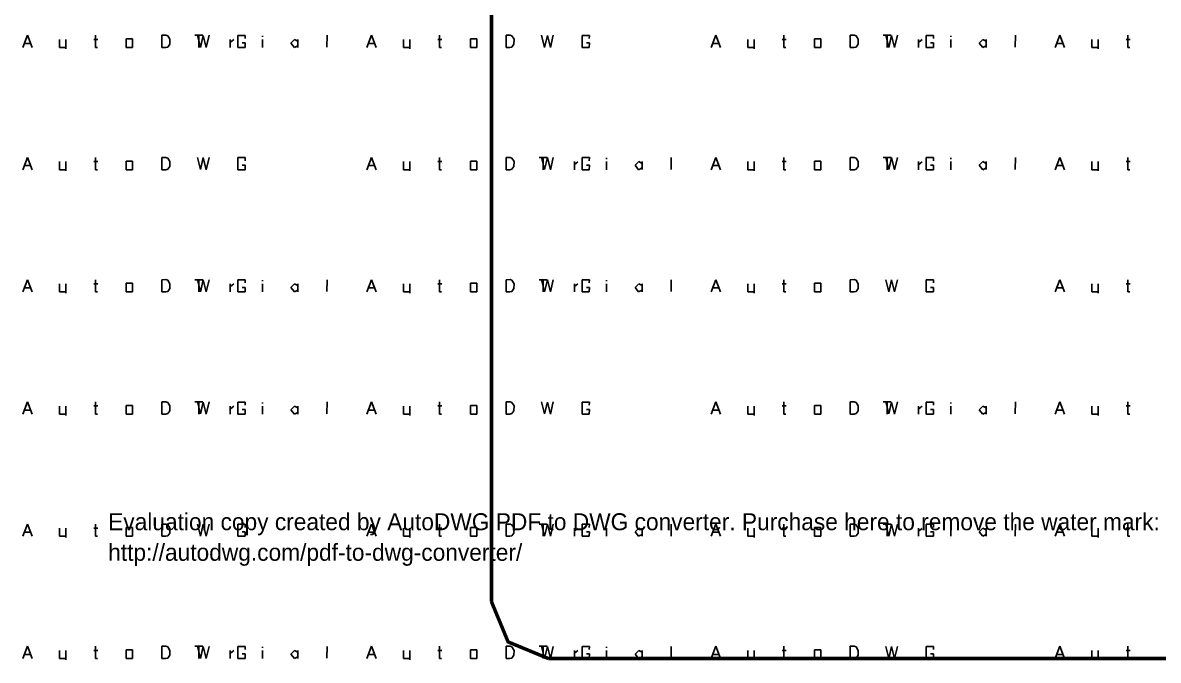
# Model space of a CAD drawing. Extents: x 0.5 to 61.2, y 0.5 to 86.7.
# Drawn here: x 0.63 to 40.58, y 0.54 to 22.99 of the extents above; entities that cross this region are included whole.
import ezdxf

# ---------------------------------------------------------------- set-up
doc = ezdxf.new("R2010")
doc.units = 0
doc.header["$MEASUREMENT"] = 0
doc.linetypes.add('atContinuous2', pattern=[0])
for name, color, linetype in [('at_Entity', 7, 'Continuous'), ('at_Rect', 7, 'Continuous'), ('at_Solid', 7, 'Continuous'), ('at_Text', 7, 'Continuous')]:
    doc.layers.add(name, color=color, linetype=linetype)

msp = doc.modelspace()

# ---------------------------------------------------------------- linework, layer by layer
at = {"color": 28}
for p, q in [((24.841, 22.119), (25.005, 22.549)), ((25.005, 22.549), (25.169, 22.119)), ((26.132, 22.403), (26.132, 22.119)), ((26.357, 22.403), (26.357, 22.075)), ((27.338, 22.405), (27.484, 22.405)), ((27.401, 22.549), (27.401, 22.119)), ((28.486, 22.424), (28.708, 22.424)), ((28.486, 22.119), (28.486, 22.424)), ((28.708, 22.424), (28.708, 22.119)), ((29.738, 22.549), (29.737, 22.119)), ((29.879, 22.55), (29.738, 22.549)), ((29.943, 22.527), (29.879, 22.55)), ((30.018, 22.407), (29.943, 22.527)), ((30.016, 22.235), (30.018, 22.407)), ((30.989, 22.547), (31.091, 22.124)), ((31.091, 22.124), (31.193, 22.544)), ((31.193, 22.544), (31.295, 22.119)), ((31.295, 22.119), (31.397, 22.547)), ((32.67, 22.542), (32.41, 22.542)), ((32.41, 22.542), (32.41, 22.119)), ((32.667, 22.433), (32.67, 22.542)), ((24.901, 22.262), (25.106, 22.262)), ((26.132, 22.119), (26.357, 22.119)), ((27.401, 22.119), (27.469, 22.119)), ((28.708, 22.119), (28.486, 22.119)), ((29.737, 22.119), (29.876, 22.119)), ((29.876, 22.119), (29.941, 22.136)), ((29.941, 22.136), (30.016, 22.235)), ((32.41, 22.119), (32.667, 22.119)), ((32.67, 22.28), (32.566, 22.28)), ((32.667, 22.119), (32.67, 22.28)), ((12.733, 17.816), (12.897, 18.246)), ((12.897, 18.246), (13.061, 17.816)), ((14.024, 18.1), (14.024, 17.816)), ((14.249, 18.1), (14.249, 17.773)), ((15.231, 18.102), (15.376, 18.102)), ((15.293, 18.246), (15.293, 17.816)), ((16.379, 18.121), (16.6, 18.121)), ((16.379, 17.816), (16.379, 18.121)), ((16.6, 18.121), (16.6, 17.816)), ((17.63, 18.246), (17.629, 17.816)), ((17.771, 18.248), (17.63, 18.246)), ((17.835, 18.224), (17.771, 18.248)), ((17.911, 18.104), (17.835, 18.224)), ((17.908, 17.933), (17.911, 18.104)), ((18.882, 18.244), (18.984, 17.821)), ((18.984, 17.821), (19.086, 18.241)), ((19.086, 18.241), (19.188, 17.816)), ((19.188, 17.816), (19.29, 18.244)), ((20.562, 18.24), (20.302, 18.24)), ((20.302, 18.24), (20.302, 17.816)), ((20.559, 18.131), (20.562, 18.24)), ((12.794, 17.959), (12.999, 17.959)), ((14.024, 17.816), (14.249, 17.816)), ((15.293, 17.816), (15.361, 17.816)), ((16.6, 17.816), (16.379, 17.816)), ((17.629, 17.816), (17.768, 17.816)), ((17.768, 17.816), (17.834, 17.833)), ((17.834, 17.833), (17.908, 17.933)), ((20.302, 17.816), (20.559, 17.816)), ((20.562, 17.977), (20.459, 17.977)), ((20.559, 17.816), (20.562, 17.977)), ((0.626, 13.513), (0.79, 13.943)), ((0.686, 13.656), (0.891, 13.656)), ((0.79, 13.943), (0.954, 13.513)), ((1.916, 13.797), (1.916, 13.513)), ((2.142, 13.797), (2.142, 13.47)), ((3.123, 13.799), (3.268, 13.799)), ((3.186, 13.943), (3.186, 13.513)), ((4.271, 13.818), (4.493, 13.818)), ((4.271, 13.513), (4.271, 13.818)), ((4.493, 13.818), (4.493, 13.513)), ((5.523, 13.943), (5.521, 13.513)), ((5.664, 13.945), (5.523, 13.943)), ((5.728, 13.921), (5.664, 13.945)), ((5.726, 13.53), (5.8, 13.63)), ((5.803, 13.801), (5.728, 13.921)), ((5.8, 13.63), (5.803, 13.801)), ((6.774, 13.941), (6.876, 13.519)), ((6.876, 13.519), (6.978, 13.939)), ((6.978, 13.939), (7.08, 13.514)), ((7.08, 13.514), (7.182, 13.941)), ((8.454, 13.937), (8.195, 13.937)), ((8.195, 13.937), (8.195, 13.513)), ((8.454, 13.674), (8.351, 13.674)), ((8.452, 13.828), (8.454, 13.937)), ((8.452, 13.513), (8.454, 13.674)), ((36.949, 13.513), (37.113, 13.943)), ((37.009, 13.656), (37.214, 13.656)), ((37.113, 13.943), (37.277, 13.513)), ((38.239, 13.797), (38.239, 13.513)), ((38.465, 13.797), (38.465, 13.47)), ((39.446, 13.799), (39.591, 13.799)), ((39.508, 13.943), (39.508, 13.513)), ((1.916, 13.513), (2.142, 13.513)), ((3.186, 13.513), (3.253, 13.513)), ((4.493, 13.513), (4.271, 13.513)), ((5.521, 13.513), (5.66, 13.513)), ((5.66, 13.513), (5.726, 13.53)), ((8.195, 13.513), (8.452, 13.513)), ((38.239, 13.513), (38.465, 13.513)), ((39.508, 13.513), (39.576, 13.513)), ((24.841, 9.21), (25.005, 9.641)), ((25.005, 9.641), (25.169, 9.21)), ((27.401, 9.641), (27.401, 9.21)), ((29.738, 9.641), (29.737, 9.21)), ((29.879, 9.642), (29.738, 9.641)), ((29.943, 9.619), (29.879, 9.642)), ((30.018, 9.499), (29.943, 9.619)), ((30.989, 9.638), (31.091, 9.216)), ((31.091, 9.216), (31.193, 9.636)), ((31.193, 9.636), (31.295, 9.211)), ((31.295, 9.211), (31.397, 9.638)), ((32.67, 9.634), (32.41, 9.634)), ((32.41, 9.634), (32.41, 9.21)), ((32.667, 9.525), (32.67, 9.634)), ((24.901, 9.354), (25.106, 9.354)), ((26.132, 9.495), (26.132, 9.21)), ((26.132, 9.21), (26.357, 9.21)), ((26.357, 9.495), (26.357, 9.167)), ((27.338, 9.497), (27.484, 9.497)), ((27.401, 9.21), (27.469, 9.21)), ((28.486, 9.516), (28.708, 9.516)), ((28.486, 9.21), (28.486, 9.516)), ((28.708, 9.21), (28.486, 9.21)), ((28.708, 9.516), (28.708, 9.21)), ((29.737, 9.21), (29.876, 9.21)), ((29.876, 9.21), (29.941, 9.228)), ((29.941, 9.228), (30.016, 9.327)), ((30.016, 9.327), (30.018, 9.499)), ((32.41, 9.21), (32.667, 9.21)), ((32.67, 9.372), (32.566, 9.372)), ((32.667, 9.21), (32.67, 9.372)), ((12.733, 4.908), (12.897, 5.338)), ((12.897, 5.338), (13.061, 4.908)), ((15.231, 5.194), (15.376, 5.194)), ((15.293, 5.338), (15.293, 4.908)), ((16.379, 5.213), (16.6, 5.213)), ((16.379, 4.908), (16.379, 5.213)), ((16.6, 5.213), (16.6, 4.908)), ((17.63, 5.338), (17.629, 4.908)), ((17.771, 5.339), (17.63, 5.338)), ((17.835, 5.316), (17.771, 5.339)), ((17.911, 5.196), (17.835, 5.316)), ((17.908, 5.024), (17.911, 5.196)), ((18.882, 5.336), (18.984, 4.913)), ((18.984, 4.913), (19.086, 5.333)), ((19.086, 5.333), (19.188, 4.908)), ((19.188, 4.908), (19.29, 5.336)), ((20.562, 5.331), (20.302, 5.331)), ((20.302, 5.331), (20.302, 4.908)), ((20.559, 5.222), (20.562, 5.331)), ((12.794, 5.051), (12.999, 5.051)), ((14.024, 5.192), (14.024, 4.908)), ((14.024, 4.908), (14.249, 4.908)), ((14.249, 5.192), (14.249, 4.865)), ((15.293, 4.908), (15.361, 4.908)), ((16.6, 4.908), (16.379, 4.908)), ((17.629, 4.908), (17.768, 4.908)), ((17.768, 4.908), (17.834, 4.925)), ((17.834, 4.925), (17.908, 5.024)), ((20.302, 4.908), (20.559, 4.908)), ((20.562, 5.069), (20.459, 5.069)), ((20.559, 4.908), (20.562, 5.069)), ((0.626, 0.605), (0.79, 1.035)), ((0.79, 1.035), (0.954, 0.605)), ((1.916, 0.889), (1.916, 0.605)), ((2.142, 0.889), (2.142, 0.562)), ((3.123, 0.891), (3.268, 0.891)), ((3.186, 1.035), (3.186, 0.605)), ((4.271, 0.91), (4.493, 0.91)), ((4.271, 0.605), (4.271, 0.91)), ((4.493, 0.91), (4.493, 0.605)), ((5.523, 1.035), (5.521, 0.605)), ((5.664, 1.037), (5.523, 1.035)), ((5.728, 1.013), (5.664, 1.037)), ((5.803, 0.893), (5.728, 1.013)), ((5.8, 0.722), (5.803, 0.893)), ((6.774, 1.033), (6.876, 0.61)), ((6.876, 0.61), (6.978, 1.03)), ((6.978, 1.03), (7.08, 0.605)), ((7.08, 0.605), (7.182, 1.033)), ((8.454, 1.029), (8.195, 1.029)), ((8.195, 1.029), (8.195, 0.605)), ((8.452, 0.92), (8.454, 1.029)), ((36.949, 0.605), (37.113, 1.035)), ((37.113, 1.035), (37.277, 0.605)), ((38.239, 0.889), (38.239, 0.605)), ((38.465, 0.889), (38.465, 0.562)), ((39.446, 0.891), (39.591, 0.891)), ((39.508, 1.035), (39.508, 0.605)), ((0.686, 0.748), (0.891, 0.748)), ((1.916, 0.605), (2.142, 0.605)), ((3.186, 0.605), (3.253, 0.605)), ((4.493, 0.605), (4.271, 0.605)), ((5.521, 0.605), (5.66, 0.605)), ((5.66, 0.605), (5.726, 0.622)), ((5.726, 0.622), (5.8, 0.722)), ((8.195, 0.605), (8.452, 0.605)), ((8.454, 0.766), (8.351, 0.766)), ((8.452, 0.605), (8.454, 0.766)), ((37.009, 0.748), (37.214, 0.748)), ((38.239, 0.605), (38.465, 0.605)), ((39.508, 0.605), (39.576, 0.605))]:
    msp.add_line(p, q, dxfattribs=at)
at = {"layer": 'at_Entity', "color": 250, "linetype": 'atContinuous2'}
for p, q in [((17.116, 44.633), (17.116, 2.607)), ((19.117, 0.605), (59.143, 0.605))]:
    msp.add_line(p, q, dxfattribs=at)
at = {"layer": 'at_Entity', "color": 28}
for p, q in [((6.681, 22.549), (6.966, 22.549)), ((6.823, 22.549), (6.823, 22.119)), ((7.928, 22.402), (7.928, 22.119)), ((7.931, 22.307), (8.052, 22.398)), ((9.056, 22.404), (9.056, 22.119)), ((9.058, 22.495), (9.058, 22.533)), ((10.188, 22.402), (10.06, 22.274)), ((10.308, 22.342), (10.188, 22.402)), ((10.306, 22.404), (10.306, 22.121)), ((11.332, 22.547), (11.33, 22.127)), ((10.06, 22.274), (10.185, 22.119)), ((10.185, 22.119), (10.308, 22.18)), ((30.897, 18.246), (31.181, 18.246)), ((31.038, 18.246), (31.038, 17.816)), ((32.144, 18.1), (32.144, 17.816)), ((32.147, 18.004), (32.268, 18.095)), ((33.271, 18.101), (33.271, 17.816)), ((33.273, 18.192), (33.273, 18.23)), ((34.404, 18.1), (34.275, 17.971)), ((34.523, 18.039), (34.404, 18.1)), ((34.521, 18.101), (34.521, 17.818)), ((35.547, 18.244), (35.545, 17.824)), ((34.275, 17.971), (34.4, 17.816)), ((34.4, 17.816), (34.523, 17.877)), ((18.789, 13.943), (19.074, 13.943)), ((18.931, 13.943), (18.931, 13.513)), ((20.036, 13.797), (20.036, 13.513)), ((20.039, 13.702), (20.16, 13.792)), ((21.164, 13.799), (21.164, 13.513)), ((21.165, 13.889), (21.165, 13.927)), ((22.296, 13.797), (22.167, 13.668)), ((22.167, 13.668), (22.293, 13.513)), ((22.415, 13.737), (22.296, 13.797)), ((22.414, 13.799), (22.414, 13.516)), ((23.439, 13.942), (23.438, 13.522)), ((22.293, 13.513), (22.415, 13.574)), ((6.681, 9.64), (6.966, 9.64)), ((6.823, 9.64), (6.823, 9.21)), ((9.058, 9.586), (9.058, 9.625)), ((11.332, 9.639), (11.33, 9.219)), ((7.928, 9.494), (7.928, 9.21)), ((7.931, 9.399), (8.052, 9.489)), ((9.056, 9.496), (9.056, 9.21)), ((10.188, 9.494), (10.06, 9.365)), ((10.06, 9.365), (10.185, 9.21)), ((10.185, 9.21), (10.308, 9.272)), ((10.308, 9.434), (10.188, 9.494)), ((10.306, 9.496), (10.306, 9.213)), ((30.897, 5.338), (31.181, 5.338)), ((31.038, 5.338), (31.038, 4.908)), ((33.273, 5.284), (33.273, 5.322)), ((35.547, 5.336), (35.545, 4.916)), ((32.144, 5.191), (32.144, 4.908)), ((32.147, 5.096), (32.268, 5.187)), ((33.271, 5.193), (33.271, 4.908)), ((34.404, 5.191), (34.275, 5.063)), ((34.275, 5.063), (34.4, 4.908)), ((34.4, 4.908), (34.523, 4.969)), ((34.523, 5.131), (34.404, 5.191)), ((34.521, 5.193), (34.521, 4.91)), ((18.789, 1.035), (19.074, 1.035)), ((18.931, 1.035), (18.931, 0.605)), ((20.036, 0.889), (20.036, 0.605)), ((20.039, 0.793), (20.16, 0.884)), ((21.164, 0.89), (21.164, 0.605)), ((21.165, 0.981), (21.165, 1.019)), ((22.296, 0.889), (22.167, 0.76)), ((22.415, 0.828), (22.296, 0.889)), ((22.414, 0.89), (22.414, 0.607)), ((23.439, 1.033), (23.438, 0.613)), ((22.167, 0.76), (22.293, 0.605)), ((22.293, 0.605), (22.415, 0.666))]:
    msp.add_line(p, q, dxfattribs=at)
at = {"layer": 'at_Entity', "color": 250}
for points in [[(17.116, 44.633, 0.124, 0.124, 0), (17.116, 2.607, 0.124, 0.124, 0)], [(17.116, 44.633, 0.124, 0.124, 0), (17.116, 2.607, 0.124, 0.124, 0)], [(17.116, 2.607, 0.124, 0.124, 0), (17.116, 44.633, 0.124, 0.124, 0)], [(17.116, 2.607, 0.124, 0.124, 0), (17.702, 1.191, 0.124, 0.124, 0), (19.117, 0.605, 0.124, 0.124, 0)], [(17.116, 2.607, 0.124, 0.124, 0), (17.702, 1.191, 0.124, 0.124, 0), (19.117, 0.605, 0.124, 0.124, 0)], [(19.117, 0.605, 0.124, 0.124, 0), (17.702, 1.191, 0.124, 0.124, 0), (17.116, 2.607, 0.124, 0.124, 0)], [(17.116, 2.607, 0.124, 0.124, 0), (17.702, 1.191, 0.124, 0.124, 0), (19.117, 0.605, 0.124, 0.124, 0)], [(19.117, 0.605, 0.124, 0.124, 0), (59.143, 0.605, 0.124, 0.124, 0)], [(19.117, 0.605, 0.124, 0.124, 0), (59.143, 0.605, 0.124, 0.124, 0)], [(59.143, 0.605, 0.124, 0.124, 0), (19.117, 0.605, 0.124, 0.124, 0)]]:
    msp.add_lwpolyline(points, format="xyseb", dxfattribs=at)
at = {"layer": 'at_Rect', "color": 28}
for p, q in [((30.897, 22.549), (31.181, 22.549)), ((31.038, 22.549), (31.038, 22.119)), ((32.144, 22.402), (32.144, 22.119)), ((32.147, 22.307), (32.268, 22.398)), ((33.271, 22.404), (33.271, 22.119)), ((33.273, 22.495), (33.273, 22.533)), ((34.404, 22.402), (34.275, 22.274)), ((34.523, 22.342), (34.404, 22.402)), ((34.521, 22.404), (34.521, 22.121)), ((35.547, 22.547), (35.545, 22.127)), ((34.275, 22.274), (34.4, 22.119)), ((34.4, 22.119), (34.523, 22.18)), ((18.789, 18.246), (19.074, 18.246)), ((18.931, 18.246), (18.931, 17.816)), ((20.036, 18.1), (20.036, 17.816)), ((20.039, 18.004), (20.16, 18.095)), ((21.164, 18.101), (21.164, 17.816)), ((21.165, 18.192), (21.165, 18.23)), ((22.296, 18.1), (22.167, 17.971)), ((22.415, 18.039), (22.296, 18.1)), ((22.414, 18.101), (22.414, 17.818)), ((23.439, 18.244), (23.438, 17.824)), ((22.167, 17.971), (22.293, 17.816)), ((22.293, 17.816), (22.415, 17.877)), ((6.681, 13.943), (6.966, 13.943)), ((6.823, 13.943), (6.823, 13.513)), ((7.928, 13.797), (7.928, 13.513)), ((7.931, 13.702), (8.052, 13.792)), ((9.056, 13.799), (9.056, 13.513)), ((9.058, 13.889), (9.058, 13.927)), ((10.188, 13.797), (10.06, 13.668)), ((10.06, 13.668), (10.185, 13.513)), ((10.308, 13.737), (10.188, 13.797)), ((10.306, 13.799), (10.306, 13.516)), ((11.332, 13.942), (11.33, 13.522)), ((10.185, 13.513), (10.308, 13.574)), ((30.897, 9.64), (31.181, 9.64)), ((31.038, 9.64), (31.038, 9.21)), ((33.273, 9.586), (33.273, 9.625)), ((35.547, 9.639), (35.545, 9.219)), ((32.144, 9.494), (32.144, 9.21)), ((32.147, 9.399), (32.268, 9.489)), ((33.271, 9.496), (33.271, 9.21)), ((34.404, 9.494), (34.275, 9.365)), ((34.275, 9.365), (34.4, 9.21)), ((34.4, 9.21), (34.523, 9.272)), ((34.523, 9.434), (34.404, 9.494)), ((34.521, 9.496), (34.521, 9.213)), ((18.789, 5.338), (19.074, 5.338)), ((18.931, 5.338), (18.931, 4.908)), ((21.165, 5.284), (21.165, 5.322)), ((23.439, 5.336), (23.438, 4.916)), ((20.036, 5.191), (20.036, 4.908)), ((20.039, 5.096), (20.16, 5.187)), ((21.164, 5.193), (21.164, 4.908)), ((22.296, 5.191), (22.167, 5.063)), ((22.167, 5.063), (22.293, 4.908)), ((22.293, 4.908), (22.415, 4.969)), ((22.415, 5.131), (22.296, 5.191)), ((22.414, 5.193), (22.414, 4.91)), ((6.681, 1.035), (6.966, 1.035)), ((6.823, 1.035), (6.823, 0.605)), ((7.928, 0.889), (7.928, 0.605)), ((7.931, 0.793), (8.052, 0.884)), ((9.056, 0.89), (9.056, 0.605)), ((9.058, 0.981), (9.058, 1.019)), ((10.188, 0.889), (10.06, 0.76)), ((10.308, 0.828), (10.188, 0.889)), ((10.306, 0.89), (10.306, 0.607)), ((11.332, 1.033), (11.33, 0.613)), ((10.06, 0.76), (10.185, 0.605)), ((10.185, 0.605), (10.308, 0.666))]:
    msp.add_line(p, q, dxfattribs=at)
at = {"layer": 'at_Solid', "color": 28}
for p, q in [((12.733, 22.119), (12.897, 22.549)), ((12.897, 22.549), (13.061, 22.119)), ((14.024, 22.403), (14.024, 22.119)), ((14.249, 22.403), (14.249, 22.075)), ((15.231, 22.405), (15.376, 22.405)), ((15.293, 22.549), (15.293, 22.119)), ((16.379, 22.424), (16.6, 22.424)), ((16.379, 22.119), (16.379, 22.424)), ((16.6, 22.424), (16.6, 22.119)), ((17.63, 22.549), (17.629, 22.119)), ((17.771, 22.55), (17.63, 22.549)), ((17.835, 22.527), (17.771, 22.55)), ((17.911, 22.407), (17.835, 22.527)), ((17.908, 22.235), (17.911, 22.407)), ((18.882, 22.547), (18.984, 22.124)), ((18.984, 22.124), (19.086, 22.544)), ((19.086, 22.544), (19.188, 22.119)), ((19.188, 22.119), (19.29, 22.547)), ((20.562, 22.542), (20.302, 22.542)), ((20.302, 22.542), (20.302, 22.119)), ((20.559, 22.433), (20.562, 22.542)), ((12.794, 22.262), (12.999, 22.262)), ((14.024, 22.119), (14.249, 22.119)), ((15.293, 22.119), (15.361, 22.119)), ((16.6, 22.119), (16.379, 22.119)), ((17.629, 22.119), (17.768, 22.119)), ((17.768, 22.119), (17.834, 22.136)), ((17.834, 22.136), (17.908, 22.235)), ((20.302, 22.119), (20.559, 22.119)), ((20.562, 22.28), (20.459, 22.28)), ((20.559, 22.119), (20.562, 22.28)), ((0.626, 17.816), (0.79, 18.246)), ((0.79, 18.246), (0.954, 17.816)), ((1.916, 18.1), (1.916, 17.816)), ((2.142, 18.1), (2.142, 17.773)), ((3.123, 18.102), (3.268, 18.102)), ((3.186, 18.246), (3.186, 17.816)), ((4.271, 18.121), (4.493, 18.121)), ((4.271, 17.816), (4.271, 18.121)), ((4.493, 18.121), (4.493, 17.816)), ((5.523, 18.246), (5.521, 17.816)), ((5.664, 18.248), (5.523, 18.246)), ((5.728, 18.224), (5.664, 18.248)), ((5.803, 18.104), (5.728, 18.224)), ((5.8, 17.933), (5.803, 18.104)), ((6.774, 18.244), (6.876, 17.821)), ((6.876, 17.821), (6.978, 18.241)), ((6.978, 18.241), (7.08, 17.816)), ((7.08, 17.816), (7.182, 18.244)), ((8.454, 18.24), (8.195, 18.24)), ((8.195, 18.24), (8.195, 17.816)), ((8.452, 18.131), (8.454, 18.24)), ((36.949, 17.816), (37.113, 18.246)), ((37.113, 18.246), (37.277, 17.816)), ((38.239, 18.1), (38.239, 17.816)), ((38.465, 18.1), (38.465, 17.773)), ((39.446, 18.102), (39.591, 18.102)), ((39.508, 18.246), (39.508, 17.816)), ((0.686, 17.959), (0.891, 17.959)), ((1.916, 17.816), (2.142, 17.816)), ((3.186, 17.816), (3.253, 17.816)), ((4.493, 17.816), (4.271, 17.816)), ((5.521, 17.816), (5.66, 17.816)), ((5.66, 17.816), (5.726, 17.833)), ((5.726, 17.833), (5.8, 17.933)), ((8.195, 17.816), (8.452, 17.816)), ((8.454, 17.977), (8.351, 17.977)), ((8.452, 17.816), (8.454, 17.977)), ((37.009, 17.959), (37.214, 17.959)), ((38.239, 17.816), (38.465, 17.816)), ((39.508, 17.816), (39.576, 17.816)), ((24.841, 13.513), (25.005, 13.943)), ((24.901, 13.656), (25.106, 13.656)), ((25.005, 13.943), (25.169, 13.513)), ((26.132, 13.797), (26.132, 13.513)), ((26.357, 13.797), (26.357, 13.47)), ((27.338, 13.799), (27.484, 13.799)), ((27.401, 13.943), (27.401, 13.513)), ((28.486, 13.818), (28.708, 13.818)), ((28.486, 13.513), (28.486, 13.818)), ((28.708, 13.818), (28.708, 13.513)), ((29.738, 13.943), (29.737, 13.513)), ((29.879, 13.945), (29.738, 13.943)), ((29.943, 13.921), (29.879, 13.945)), ((29.941, 13.53), (30.016, 13.63)), ((30.018, 13.801), (29.943, 13.921)), ((30.016, 13.63), (30.018, 13.801)), ((30.989, 13.941), (31.091, 13.519)), ((31.091, 13.519), (31.193, 13.939)), ((31.193, 13.939), (31.295, 13.514)), ((31.295, 13.514), (31.397, 13.941)), ((32.67, 13.937), (32.41, 13.937)), ((32.41, 13.937), (32.41, 13.513)), ((32.67, 13.674), (32.566, 13.674)), ((32.667, 13.828), (32.67, 13.937)), ((32.667, 13.513), (32.67, 13.674)), ((26.132, 13.513), (26.357, 13.513)), ((27.401, 13.513), (27.469, 13.513)), ((28.708, 13.513), (28.486, 13.513)), ((29.737, 13.513), (29.876, 13.513)), ((29.876, 13.513), (29.941, 13.53)), ((32.41, 13.513), (32.667, 13.513)), ((12.733, 9.21), (12.897, 9.641)), ((12.897, 9.641), (13.061, 9.21)), ((15.293, 9.641), (15.293, 9.21)), ((17.63, 9.641), (17.629, 9.21)), ((17.771, 9.642), (17.63, 9.641)), ((17.835, 9.619), (17.771, 9.642)), ((17.911, 9.499), (17.835, 9.619)), ((18.882, 9.638), (18.984, 9.216)), ((18.984, 9.216), (19.086, 9.636)), ((19.086, 9.636), (19.188, 9.211)), ((19.188, 9.211), (19.29, 9.638)), ((20.562, 9.634), (20.302, 9.634)), ((20.302, 9.634), (20.302, 9.21)), ((20.559, 9.525), (20.562, 9.634)), ((12.794, 9.354), (12.999, 9.354)), ((14.024, 9.495), (14.024, 9.21)), ((14.024, 9.21), (14.249, 9.21)), ((14.249, 9.495), (14.249, 9.167)), ((15.231, 9.497), (15.376, 9.497)), ((15.293, 9.21), (15.361, 9.21)), ((16.379, 9.516), (16.6, 9.516)), ((16.379, 9.21), (16.379, 9.516)), ((16.6, 9.21), (16.379, 9.21)), ((16.6, 9.516), (16.6, 9.21)), ((17.629, 9.21), (17.768, 9.21)), ((17.768, 9.21), (17.834, 9.228)), ((17.834, 9.228), (17.908, 9.327)), ((17.908, 9.327), (17.911, 9.499)), ((20.302, 9.21), (20.559, 9.21)), ((20.562, 9.372), (20.459, 9.372)), ((20.559, 9.21), (20.562, 9.372)), ((0.626, 4.908), (0.79, 5.338)), ((0.79, 5.338), (0.954, 4.908)), ((3.123, 5.194), (3.268, 5.194)), ((3.186, 5.338), (3.186, 4.908)), ((4.271, 5.213), (4.493, 5.213)), ((4.271, 4.908), (4.271, 5.213)), ((4.493, 5.213), (4.493, 4.908)), ((5.523, 5.338), (5.521, 4.908)), ((5.664, 5.339), (5.523, 5.338)), ((5.728, 5.316), (5.664, 5.339)), ((5.803, 5.196), (5.728, 5.316)), ((5.8, 5.024), (5.803, 5.196)), ((6.774, 5.336), (6.876, 4.913)), ((6.876, 4.913), (6.978, 5.333)), ((6.978, 5.333), (7.08, 4.908)), ((7.08, 4.908), (7.182, 5.336)), ((8.454, 5.331), (8.195, 5.331)), ((8.195, 5.331), (8.195, 4.908)), ((8.452, 5.222), (8.454, 5.331)), ((36.949, 4.908), (37.113, 5.338)), ((37.113, 5.338), (37.277, 4.908)), ((39.446, 5.194), (39.591, 5.194)), ((39.508, 5.338), (39.508, 4.908)), ((0.686, 5.051), (0.891, 5.051)), ((1.916, 5.192), (1.916, 4.908)), ((1.916, 4.908), (2.142, 4.908)), ((2.142, 5.192), (2.142, 4.865)), ((3.186, 4.908), (3.253, 4.908)), ((4.493, 4.908), (4.271, 4.908)), ((5.521, 4.908), (5.66, 4.908)), ((5.66, 4.908), (5.726, 4.925)), ((5.726, 4.925), (5.8, 5.024)), ((8.195, 4.908), (8.452, 4.908)), ((8.454, 5.069), (8.351, 5.069)), ((8.452, 4.908), (8.454, 5.069)), ((37.009, 5.051), (37.214, 5.051)), ((38.239, 5.192), (38.239, 4.908)), ((38.239, 4.908), (38.465, 4.908)), ((38.465, 5.192), (38.465, 4.865)), ((39.508, 4.908), (39.576, 4.908)), ((24.841, 0.605), (25.005, 1.035)), ((25.005, 1.035), (25.169, 0.605)), ((26.132, 0.889), (26.132, 0.605)), ((26.357, 0.889), (26.357, 0.562)), ((27.338, 0.891), (27.484, 0.891)), ((27.401, 1.035), (27.401, 0.605)), ((28.486, 0.91), (28.708, 0.91)), ((28.486, 0.605), (28.486, 0.91)), ((28.708, 0.91), (28.708, 0.605)), ((29.738, 1.035), (29.737, 0.605)), ((29.879, 1.037), (29.738, 1.035)), ((29.943, 1.013), (29.879, 1.037)), ((30.018, 0.893), (29.943, 1.013)), ((30.016, 0.722), (30.018, 0.893)), ((30.989, 1.033), (31.091, 0.61)), ((31.091, 0.61), (31.193, 1.03)), ((31.193, 1.03), (31.295, 0.605)), ((31.295, 0.605), (31.397, 1.033)), ((32.67, 1.029), (32.41, 1.029)), ((32.41, 1.029), (32.41, 0.605)), ((32.667, 0.92), (32.67, 1.029)), ((24.901, 0.748), (25.106, 0.748)), ((26.132, 0.605), (26.357, 0.605)), ((27.401, 0.605), (27.469, 0.605)), ((28.708, 0.605), (28.486, 0.605)), ((29.737, 0.605), (29.876, 0.605)), ((29.876, 0.605), (29.941, 0.622)), ((29.941, 0.622), (30.016, 0.722)), ((32.41, 0.605), (32.667, 0.605)), ((32.67, 0.766), (32.566, 0.766)), ((32.667, 0.605), (32.67, 0.766))]:
    msp.add_line(p, q, dxfattribs=at)
at = {"layer": 'at_Text', "color": 28}
for p, q in [((0.626, 22.119), (0.79, 22.549)), ((0.79, 22.549), (0.954, 22.119)), ((1.916, 22.403), (1.916, 22.119)), ((2.142, 22.403), (2.142, 22.075)), ((3.123, 22.405), (3.268, 22.405)), ((3.186, 22.549), (3.186, 22.119)), ((4.271, 22.424), (4.493, 22.424)), ((4.271, 22.119), (4.271, 22.424)), ((4.493, 22.424), (4.493, 22.119)), ((5.523, 22.549), (5.521, 22.119)), ((5.664, 22.55), (5.523, 22.549)), ((5.728, 22.527), (5.664, 22.55)), ((5.803, 22.407), (5.728, 22.527)), ((5.8, 22.235), (5.803, 22.407)), ((6.774, 22.547), (6.876, 22.124)), ((6.876, 22.124), (6.978, 22.544)), ((6.978, 22.544), (7.08, 22.119)), ((7.08, 22.119), (7.182, 22.547)), ((8.454, 22.542), (8.195, 22.542)), ((8.195, 22.542), (8.195, 22.119)), ((8.452, 22.433), (8.454, 22.542)), ((36.949, 22.119), (37.113, 22.549)), ((37.113, 22.549), (37.277, 22.119)), ((38.239, 22.403), (38.239, 22.119)), ((38.465, 22.403), (38.465, 22.075)), ((39.446, 22.405), (39.591, 22.405)), ((39.508, 22.549), (39.508, 22.119)), ((0.686, 22.262), (0.891, 22.262)), ((1.916, 22.119), (2.142, 22.119)), ((3.186, 22.119), (3.253, 22.119)), ((4.493, 22.119), (4.271, 22.119)), ((5.521, 22.119), (5.66, 22.119)), ((5.66, 22.119), (5.726, 22.136)), ((5.726, 22.136), (5.8, 22.235)), ((8.195, 22.119), (8.452, 22.119)), ((8.454, 22.28), (8.351, 22.28)), ((8.452, 22.119), (8.454, 22.28)), ((37.009, 22.262), (37.214, 22.262)), ((38.239, 22.119), (38.465, 22.119)), ((39.508, 22.119), (39.576, 22.119)), ((24.841, 17.816), (25.005, 18.246)), ((25.005, 18.246), (25.169, 17.816)), ((26.132, 18.1), (26.132, 17.816)), ((26.357, 18.1), (26.357, 17.773)), ((27.338, 18.102), (27.484, 18.102)), ((27.401, 18.246), (27.401, 17.816)), ((28.486, 18.121), (28.708, 18.121)), ((28.486, 17.816), (28.486, 18.121)), ((28.708, 18.121), (28.708, 17.816)), ((29.738, 18.246), (29.737, 17.816)), ((29.879, 18.248), (29.738, 18.246)), ((29.943, 18.224), (29.879, 18.248)), ((30.018, 18.104), (29.943, 18.224)), ((30.016, 17.933), (30.018, 18.104)), ((30.989, 18.244), (31.091, 17.821)), ((31.091, 17.821), (31.193, 18.241)), ((31.193, 18.241), (31.295, 17.816)), ((31.295, 17.816), (31.397, 18.244)), ((32.67, 18.24), (32.41, 18.24)), ((32.41, 18.24), (32.41, 17.816)), ((32.667, 18.131), (32.67, 18.24)), ((24.901, 17.959), (25.106, 17.959)), ((26.132, 17.816), (26.357, 17.816)), ((27.401, 17.816), (27.469, 17.816)), ((28.708, 17.816), (28.486, 17.816)), ((29.737, 17.816), (29.876, 17.816)), ((29.876, 17.816), (29.941, 17.833)), ((29.941, 17.833), (30.016, 17.933)), ((32.41, 17.816), (32.667, 17.816)), ((32.67, 17.977), (32.566, 17.977)), ((32.667, 17.816), (32.67, 17.977)), ((12.733, 13.513), (12.897, 13.943)), ((12.794, 13.656), (12.999, 13.656)), ((12.897, 13.943), (13.061, 13.513)), ((14.024, 13.797), (14.024, 13.513)), ((14.249, 13.797), (14.249, 13.47)), ((15.231, 13.799), (15.376, 13.799)), ((15.293, 13.943), (15.293, 13.513)), ((16.379, 13.818), (16.6, 13.818)), ((16.379, 13.513), (16.379, 13.818)), ((16.6, 13.818), (16.6, 13.513)), ((17.63, 13.943), (17.629, 13.513)), ((17.771, 13.945), (17.63, 13.943)), ((17.835, 13.921), (17.771, 13.945)), ((17.834, 13.53), (17.908, 13.63)), ((17.911, 13.801), (17.835, 13.921)), ((17.908, 13.63), (17.911, 13.801)), ((18.882, 13.941), (18.984, 13.519)), ((18.984, 13.519), (19.086, 13.939)), ((19.086, 13.939), (19.188, 13.514)), ((19.188, 13.514), (19.29, 13.941)), ((20.562, 13.937), (20.302, 13.937)), ((20.302, 13.937), (20.302, 13.513)), ((20.562, 13.674), (20.459, 13.674)), ((20.559, 13.828), (20.562, 13.937)), ((20.559, 13.513), (20.562, 13.674)), ((14.024, 13.513), (14.249, 13.513)), ((15.293, 13.513), (15.361, 13.513)), ((16.6, 13.513), (16.379, 13.513)), ((17.629, 13.513), (17.768, 13.513)), ((17.768, 13.513), (17.834, 13.53)), ((20.302, 13.513), (20.559, 13.513)), ((0.626, 9.21), (0.79, 9.641)), ((0.79, 9.641), (0.954, 9.21)), ((3.186, 9.641), (3.186, 9.21)), ((5.523, 9.641), (5.521, 9.21)), ((5.664, 9.642), (5.523, 9.641)), ((5.728, 9.619), (5.664, 9.642)), ((5.803, 9.499), (5.728, 9.619)), ((6.774, 9.638), (6.876, 9.216)), ((6.876, 9.216), (6.978, 9.636)), ((6.978, 9.636), (7.08, 9.211)), ((7.08, 9.211), (7.182, 9.638)), ((8.454, 9.634), (8.195, 9.634)), ((8.195, 9.634), (8.195, 9.21)), ((8.452, 9.525), (8.454, 9.634)), ((36.949, 9.21), (37.113, 9.641)), ((37.113, 9.641), (37.277, 9.21)), ((39.508, 9.641), (39.508, 9.21)), ((0.686, 9.354), (0.891, 9.354)), ((1.916, 9.495), (1.916, 9.21)), ((1.916, 9.21), (2.142, 9.21)), ((2.142, 9.495), (2.142, 9.167)), ((3.123, 9.497), (3.268, 9.497)), ((3.186, 9.21), (3.253, 9.21)), ((4.271, 9.516), (4.493, 9.516)), ((4.271, 9.21), (4.271, 9.516)), ((4.493, 9.21), (4.271, 9.21)), ((4.493, 9.516), (4.493, 9.21)), ((5.521, 9.21), (5.66, 9.21)), ((5.66, 9.21), (5.726, 9.228)), ((5.726, 9.228), (5.8, 9.327)), ((5.8, 9.327), (5.803, 9.499)), ((8.195, 9.21), (8.452, 9.21)), ((8.454, 9.372), (8.351, 9.372)), ((8.452, 9.21), (8.454, 9.372)), ((37.009, 9.354), (37.214, 9.354)), ((38.239, 9.495), (38.239, 9.21)), ((38.239, 9.21), (38.465, 9.21)), ((38.465, 9.495), (38.465, 9.167)), ((39.446, 9.497), (39.591, 9.497)), ((39.508, 9.21), (39.576, 9.21)), ((24.841, 4.908), (25.005, 5.338)), ((25.005, 5.338), (25.169, 4.908)), ((27.338, 5.194), (27.484, 5.194)), ((27.401, 5.338), (27.401, 4.908)), ((28.486, 5.213), (28.708, 5.213)), ((28.486, 4.908), (28.486, 5.213)), ((28.708, 5.213), (28.708, 4.908)), ((29.738, 5.338), (29.737, 4.908)), ((29.879, 5.339), (29.738, 5.338)), ((29.943, 5.316), (29.879, 5.339)), ((30.018, 5.196), (29.943, 5.316)), ((30.016, 5.024), (30.018, 5.196)), ((30.989, 5.336), (31.091, 4.913)), ((31.091, 4.913), (31.193, 5.333)), ((31.193, 5.333), (31.295, 4.908)), ((31.295, 4.908), (31.397, 5.336)), ((32.67, 5.331), (32.41, 5.331)), ((32.41, 5.331), (32.41, 4.908)), ((32.667, 5.222), (32.67, 5.331)), ((24.901, 5.051), (25.106, 5.051)), ((26.132, 5.192), (26.132, 4.908)), ((26.132, 4.908), (26.357, 4.908)), ((26.357, 5.192), (26.357, 4.865)), ((27.401, 4.908), (27.469, 4.908)), ((28.708, 4.908), (28.486, 4.908)), ((29.737, 4.908), (29.876, 4.908)), ((29.876, 4.908), (29.941, 4.925)), ((29.941, 4.925), (30.016, 5.024)), ((32.41, 4.908), (32.667, 4.908)), ((32.67, 5.069), (32.566, 5.069)), ((32.667, 4.908), (32.67, 5.069)), ((12.733, 0.605), (12.897, 1.035)), ((12.897, 1.035), (13.061, 0.605)), ((14.024, 0.889), (14.024, 0.605)), ((14.249, 0.889), (14.249, 0.562)), ((15.231, 0.891), (15.376, 0.891)), ((15.293, 1.035), (15.293, 0.605)), ((16.379, 0.91), (16.6, 0.91)), ((16.379, 0.605), (16.379, 0.91)), ((16.6, 0.91), (16.6, 0.605)), ((17.63, 1.035), (17.629, 0.605)), ((17.771, 1.037), (17.63, 1.035)), ((17.835, 1.013), (17.771, 1.037)), ((17.911, 0.893), (17.835, 1.013)), ((17.908, 0.722), (17.911, 0.893)), ((18.882, 1.033), (18.984, 0.61)), ((18.984, 0.61), (19.086, 1.03)), ((19.086, 1.03), (19.188, 0.605)), ((19.188, 0.605), (19.29, 1.033)), ((20.562, 1.029), (20.302, 1.029)), ((20.302, 1.029), (20.302, 0.605)), ((20.559, 0.92), (20.562, 1.029)), ((12.794, 0.748), (12.999, 0.748)), ((14.024, 0.605), (14.249, 0.605)), ((15.293, 0.605), (15.361, 0.605)), ((16.6, 0.605), (16.379, 0.605)), ((17.629, 0.605), (17.768, 0.605)), ((17.768, 0.605), (17.834, 0.622)), ((17.834, 0.622), (17.908, 0.722)), ((20.302, 0.605), (20.559, 0.605)), ((20.562, 0.766), (20.459, 0.766)), ((20.559, 0.605), (20.562, 0.766))]:
    msp.add_line(p, q, dxfattribs=at)

# ---------------------------------------------------------------- texts
at = {"color": 1}
msp.add_text('Evaluation copy created by AutoDWG PDF to DWG converter. Purchase here to remove the water mark:', height=0.5976, dxfattribs=at).set_placement((3.632, 5.123))
at = {"color": 5}
msp.add_text('http://autodwg.com/pdf-to-dwg-converter/', height=0.5976, dxfattribs=at).set_placement((3.632, 4.047))

doc.saveas('drawing.dxf')
